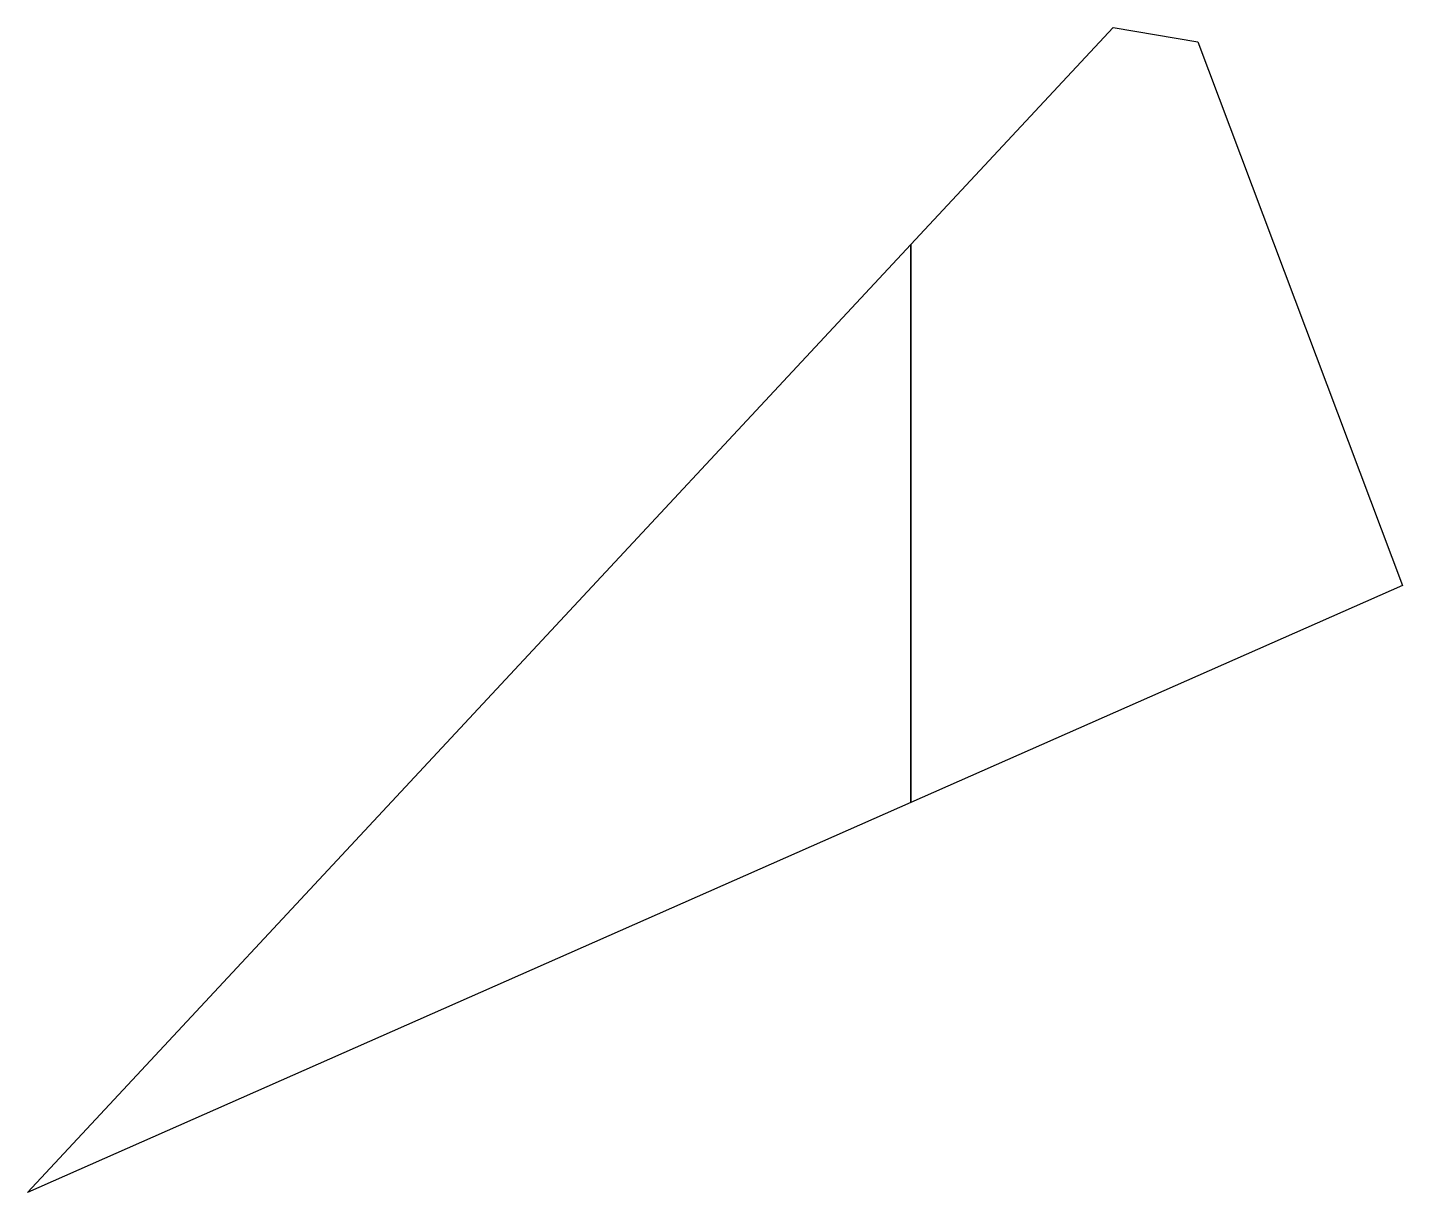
# Model space of a CAD drawing. Header units: feet. Extents: x 270782 to 270889, y 9939374 to 9939465.
import ezdxf

# ---------------------------------------------------------------- set-up
doc = ezdxf.new("R2010")
doc.units = ezdxf.units.FT
doc.header["$MEASUREMENT"] = 0
doc.layers.add('Lines', color=7, linetype='Continuous')

msp = doc.modelspace()

# ---------------------------------------------------------------- linework, layer by layer
at = {"layer": 'Lines'}
for p, q in [((270851.1325, 9939448.1706), (270866.9013, 9939465.0966)), ((270866.9013, 9939465.0966), (270873.5141, 9939463.9869)), ((270866.9013, 9939465.0966), (270873.5141, 9939463.9869)), ((270873.5141, 9939463.9869), (270889.485, 9939421.564)), ((270873.5141, 9939463.9869), (270889.485, 9939421.564)), ((270782.2022, 9939374.1817), (270851.1325, 9939448.1706)), ((270851.1325, 9939448.1706), (270851.1325, 9939404.6253)), ((270851.1325, 9939404.6253), (270851.1325, 9939448.1706)), ((270889.485, 9939421.564), (270851.1325, 9939404.6253)), ((270851.1325, 9939404.6253), (270782.2022, 9939374.1817))]:
    msp.add_line(p, q, dxfattribs=at)
for points in [[(270782.2022, 9939374.1817, 0), (270851.1325, 9939448.1706, 0), (270866.9013, 9939465.0966, 0)], [(270889.485, 9939421.564, 0), (270851.1325, 9939404.6253, 0), (270782.2022, 9939374.1817, 0)]]:
    msp.add_polyline3d(points, dxfattribs=at)

doc.saveas('drawing.dxf')
